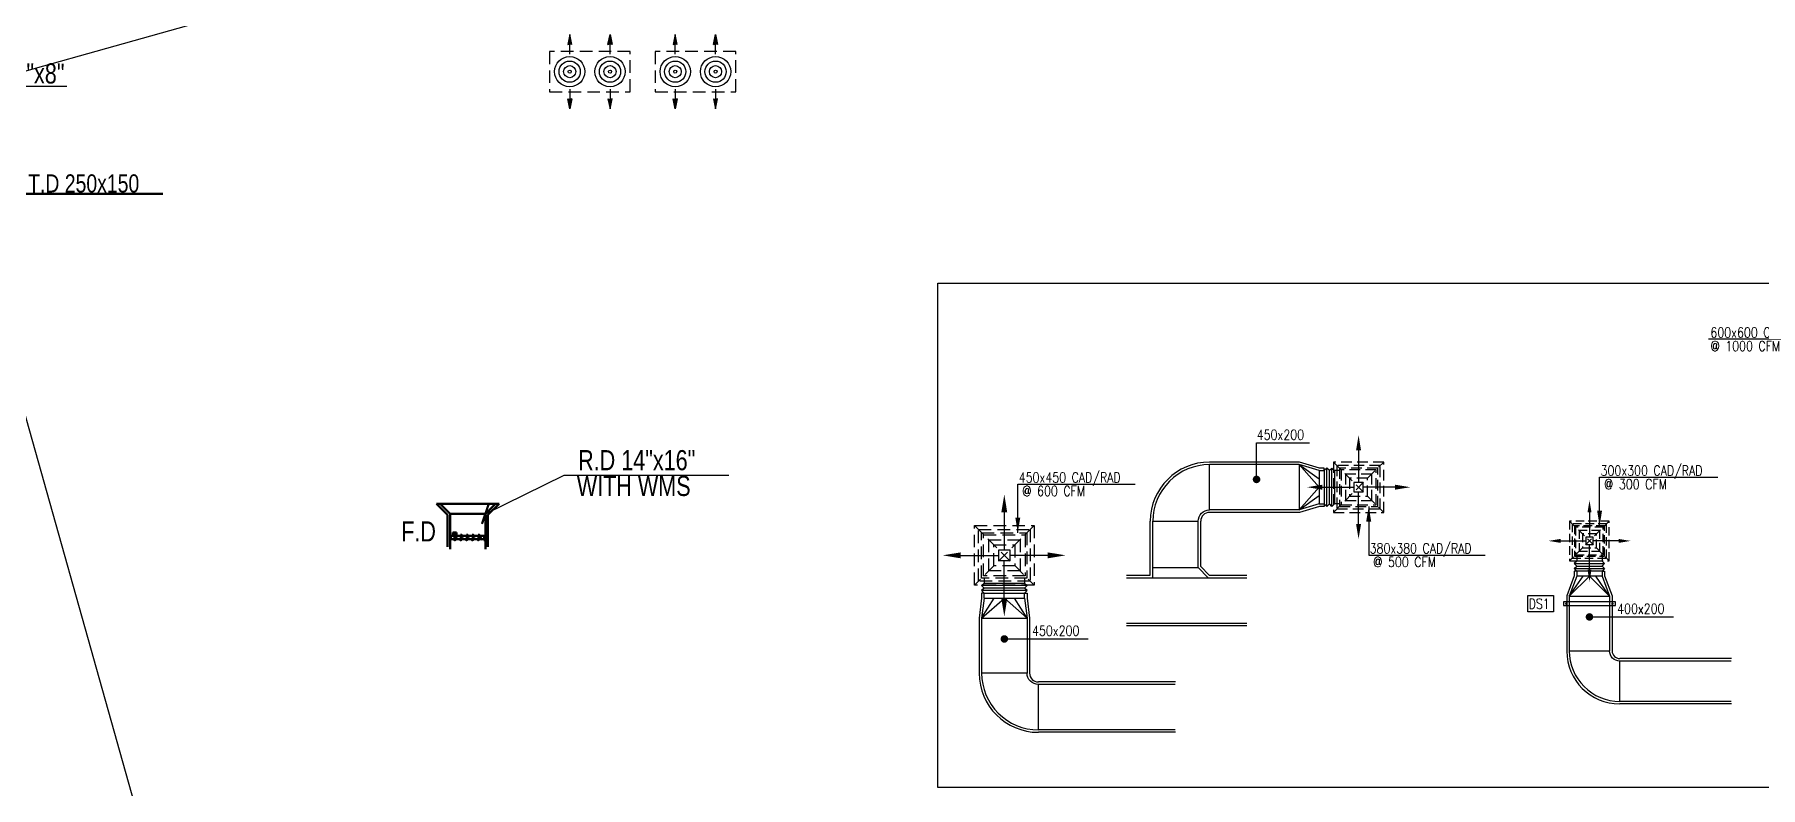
# Model space of a CAD drawing. Header units: millimetres. Extents: x -21221 to 1625077, y -149981 to 356550.
# Drawn here: x 780045 to 797169, y 218645 to 226119 of the extents above; entities that cross this region are included whole.
import ezdxf
from ezdxf.enums import TextEntityAlignment as Align

# ---------------------------------------------------------------- set-up
doc = ezdxf.new("R2010")
doc.units = ezdxf.units.MM
doc.header["$LTSCALE"] = 1000
doc.header["$MEASUREMENT"] = 0
for name, pattern in [('CENTER2', [1.125, 0.75, -0.125, 0.125, -0.125]), ('HIDDEN', [0.375, 0.25, -0.125]), ('HIDDEN2', [0.1875, 0.125, -0.0625])]:
    doc.linetypes.add(name, pattern=pattern)
doc.layers.get('0').update_dxf_attribs({"linetype": 'CONTINUOUS'})
for name, color, linetype in [('12- S. R.  DIFFUSER-GRILLES', 12, 'CONTINUOUS'), ('3- SUPPLY DUCT', 3, 'CONTINUOUS'), ('_M-HVAC EQUIP.', 6, 'CONTINUOUS'), ('_M-NOTE', 20, 'CONTINUOUS'), ('A-CLOUD1', 3, 'CONTINUOUS'), ('DIM-DPME-1-50', 10, 'CONTINUOUS'), ('HVAC-TEXT', 7, 'CONTINUOUS'), ('HVAC.SUP.', 4, 'CONTINUOUS'), ('HVAC_SUPPORT', 211, 'CONTINUOUS'), ('HVAV.DEFF.', 10, 'CONTINUOUS'), ('M-ANNO-NOTE', 3, 'CONTINUOUS'), ('M-DFSR', 3, 'CONTINUOUS'), ('M-HVAC-DUCT', 4, 'CONTINUOUS')]:
    doc.layers.add(name, color=color, linetype=linetype)
doc.layers.add('6-RETURN-DUCT', color=6, linetype='CONTINUOUS', lineweight=50)
doc.styles.add('DIM-DPME-1-50', font='romans.shx')
doc.styles.add('ROMANS', font='romans.shx', dxfattribs={"width": 0.85})
doc.styles.add('STANCIL', font='stencil.shx', dxfattribs={"height": 0.2})
doc.styles.add('STENCIL', font='stencil.shx')
doc.styles.add('style2', font='stencil.shx')
doc.styles.add('TESTI', font='ROMANS', dxfattribs={"oblique": 10})
doc.dimstyles.new('DIM-DPME-1-50', dxfattribs={"dimscale": 0, "dimtxt": 100, "dimasz": 1.25, "dimexe": 125, "dimexo": 125, "dimgap": 50, "dimtad": 1, "dimdec": 0, "dimrnd": 5, "dimzin": 1, "dimdsep": 46, "dimtxsty": 'DIM-DPME-1-50', "dimblk": 'DIM-DPME-1-50', "dimcen": 1.25, "dimdle": 250, "dimclrd": 40, "dimclre": 40, "dimclrt": 4, "dimadec": 0, "dimazin": 0, "dimtfac": 1, "dimtdec": 0, "dimtmove": 0, "dimatfit": 3, "dimldrblk": 'DIM-DPME-1-50', "dimfxl": 1, "dimtolj": 1, "dimtzin": 0, "dimarcsym": 0})
doc.dimstyles.new('DIM-IN', dxfattribs={"dimscale": 100, "dimtxt": 2, "dimasz": 1.5, "dimexe": 1.2, "dimexo": 2, "dimgap": 1, "dimtad": 1, "dimtoh": 1, "dimdec": 0, "dimzin": 0, "dimdsep": 46, "dimtxsty": 'style2', "dimblk1": 'ARCHTICK', "dimblk2": 'ARCHTICK', "dimsah": 1, "dimcen": 0.5, "dimdle": 1.5, "dimclrd": 62, "dimclre": 62, "dimclrt": 2, "dimadec": 0, "dimazin": 0, "dimtfac": 1, "dimtdec": 4, "dimtix": 1, "dimtofl": 0, "dimtmove": 2, "dimatfit": 3, "dimldrblk": 'ARCHTICK', "dimfxl": 1, "dimtolj": 1, "dimtzin": 0, "dimarcsym": 0})
doc.dimstyles.new('DN', dxfattribs={"dimtxt": 250, "dimasz": 75, "dimexe": 0.18, "dimexo": 0.0625, "dimgap": 100, "dimtad": 0, "dimdec": 4, "dimzin": 0, "dimdsep": 46, "dimtxsty": 'ROMANS', "dimblk1": 'DOT', "dimblk2": 'DOT', "dimsah": 1, "dimcen": 0.09, "dimclrd": 221, "dimclre": 221, "dimclrt": 3, "dimadec": 0, "dimazin": 0, "dimtfac": 1, "dimtdec": 4, "dimtofl": 0, "dimtmove": 0, "dimatfit": 3, "dimldrblk": 'DOT', "dimfxl": 1, "dimtolj": 1, "dimtzin": 0, "dimarcsym": 0})
doc.dimstyles.new('LIN200', dxfattribs={"dimscale": 2, "dimtxt": 18, "dimasz": 10, "dimexe": 0, "dimexo": 10, "dimgap": 0.1, "dimtad": 0, "dimdec": 1, "dimlfac": 10, "dimzin": 9, "dimdsep": 46, "dimtxsty": 'TESTI', "dimblk1": 'DOT', "dimblk2": 'DOT', "dimsah": 1, "dimcen": 0, "dimclrd": 11, "dimclre": 11, "dimclrt": 256, "dimadec": 0, "dimazin": 0, "dimtfac": 1, "dimtdec": 1, "dimtix": 1, "dimtmove": 2, "dimatfit": 3, "dimldrblk": 'DOT', "dimfxl": 0, "dimtvp": 1, "dimtolj": 1, "dimtzin": 0, "dimlwd": -1, "dimlwe": -1, "dimarcsym": 0})
doc.dimstyles.new('SDC-100N', dxfattribs={"dimscale": 0, "dimtxt": 100, "dimasz": 50, "dimexe": 50, "dimexo": 50, "dimgap": 25, "dimtad": 1, "dimdec": 0, "dimzin": 0, "dimdsep": 46, "dimtxsty": 'ROMANS', "dimblk": 'ARCHTICK', "dimcen": 0, "dimdle": 150, "dimclrd": 30, "dimclre": 30, "dimadec": 0, "dimazin": 0, "dimtfac": 1, "dimtdec": 0, "dimtix": 1, "dimtmove": 2, "dimatfit": 0, "dimfxl": 100, "dimtolj": 1, "dimtzin": 0, "dimarcsym": 0})

# ---------------------------------------------------------------- blocks, each defined once
blk = doc.blocks.new('_ArchTick')
at = {"color": 0, "linetype": 'ByBlock', "const_width": 0.15}
blk.add_lwpolyline([(-0.5, -0.5), (0.5, 0.5)], dxfattribs=at)
blk = doc.blocks.new('A$C46856586')
at = {"layer": 'HVAC_SUPPORT', "color": 211, "linetype": 'Continuous'}
for p, q in [((20, 225), (-20, 225)), ((20, -225), (-20, -225))]:
    blk.add_line(p, q, dxfattribs=at)
blk.add_lwpolyline([(-20, -289), (-20, 289), (20, 289), (20, -289)], close=True, dxfattribs=at)
at = {"layer": 'HVAC_SUPPORT', "color": 211, "linetype": 'Continuous', "const_width": 14.8}
for points in [[(0, 250, 1), (0, 264, 1)], [(0, -250, -1), (0, -264, -1)]]:
    blk.add_lwpolyline(points, format="xyb", close=True, dxfattribs=at)
blk = doc.blocks.new('ww')
at = {"layer": 'M-DFSR', "color": 1}
blk.add_line((0, 0), (-255, 0), dxfattribs=at)
blk.add_solid([(0, 20), (0, -20), (122, 0)], dxfattribs=at)
blk = doc.blocks.new('we')
at = {"layer": 'HVAC.SUP.', "linetype": 'HIDDEN', "ltscale": 0.5}
blk.add_lwpolyline([(224710, -34131), (224710, -33681), (224260, -33681), (224260, -34131)], close=True, dxfattribs=at)
at = {"layer": 'HVAV.DEFF.', "color": 1, "linetype": 'HIDDEN', "ltscale": 0.5}
for p, q in [((224780, -33610), (224190, -34201)), ((224780, -34201), (224190, -33610))]:
    blk.add_line(p, q, dxfattribs=at)
for points in [[(224190, -34201), (224780, -34201), (224780, -33610), (224190, -33610)], [(224230, -34161), (224740, -34161), (224740, -33650), (224230, -33650)], [(224280, -34111), (224690, -34111), (224690, -33700), (224280, -33700)], [(224330, -34061), (224640, -34061), (224640, -33750), (224330, -33750)], [(224380, -34011), (224590, -34011), (224590, -33800), (224380, -33800)], [(224430, -33961), (224540, -33961), (224540, -33850), (224430, -33850)]]:
    blk.add_lwpolyline(points, close=True, dxfattribs=at)
at = {"layer": 'HVAV.DEFF.', "color": 0, "yscale": 1.46739130431524, "zscale": 1.467391304346192, "rotation": 270}
for p, xscale in [((224485, -33475), -1.467391304380725), ((224485, -34339), 1.467391304380725)]:
    blk.add_blockref('ww', p, dxfattribs=dict(at, xscale=xscale))
at = {"layer": 'HVAV.DEFF.', "color": 0, "yscale": 1.46739130431524, "zscale": 1.467391304346192}
for p, xscale in [((224056, -33906), -1.467391304380725), ((224911, -33906), 1.467391304380725)]:
    blk.add_blockref('ww', p, dxfattribs=dict(at, xscale=xscale))
blk = doc.blocks.new('_DOT')
at = {"color": 0, "linetype": 'ByBlock'}
blk.add_line((-0.5, 0), (-1, 0), dxfattribs=at)
at = {"color": 0, "linetype": 'ByBlock', "const_width": 0.5}
blk.add_lwpolyline([(-0.25, 0, 1), (0.25, 0, 1)], format="xyb", close=True, dxfattribs=at)
blk = doc.blocks.new('DIM-DPME-1-50')
at = {"layer": 'DIM-DPME-1-50', "color": 4}
blk.add_line((0, 100), (0, -100), dxfattribs=at)
at = {"layer": 'DIM-DPME-1-50', "color": 5}
blk.add_line((70.71, 70.71), (-70.71, -70.71), dxfattribs=at)
at = {"layer": 'DIM-DPME-1-50'}
blk.add_line((100, 0), (-100, 0), dxfattribs=at)
blk = doc.blocks.new('fir')
at = {"color": 12}
for p, q in [((0, 129), (0, 158)), ((1000, 128), (0, 128)), ((1000, 29), (0, 29)), ((0, 0), (0, 29)), ((44, 0), (0, 0)), ((35, 29), (35, 128)), ((35, 90), (39, 85)), ((39, 85), (35, 80)), ((44, 29), (44, 0)), ((91, 14), (189, 155)), ((193, 77), (120, 40)), ((182, 79), (193, 85)), ((182, 79), (193, 72)), ((182, 8), (193, 14)), ((182, 8), (193, 1)), ((204, 150), (193, 156)), ((204, 150), (193, 143)), ((193, 85), (193, 143)), ((193, 14), (193, 72)), ((360, 77), (286, 40)), ((348, 79), (359, 85)), ((348, 79), (359, 72)), ((348, 8), (359, 14)), ((348, 8), (359, 1)), ((370, 150), (359, 156)), ((370, 150), (359, 143)), ((359, 85), (359, 143)), ((359, 14), (359, 72)), ((526, 77), (453, 40)), ((515, 79), (526, 85)), ((515, 79), (526, 72)), ((515, 8), (526, 14)), ((515, 8), (526, 1)), ((536, 150), (526, 156)), ((536, 150), (526, 143)), ((526, 85), (526, 143)), ((526, 14), (526, 72)), ((692, 77), (619, 40)), ((681, 79), (692, 85)), ((681, 79), (692, 72)), ((681, 8), (692, 14)), ((681, 8), (692, 1)), ((703, 150), (692, 156)), ((703, 150), (692, 143)), ((692, 85), (692, 143)), ((692, 14), (692, 72)), ((859, 77), (785, 40)), ((848, 79), (858, 85)), ((848, 79), (858, 72)), ((848, 8), (858, 14)), ((848, 8), (858, 1)), ((857, 184), (898, 143)), ((869, 150), (858, 156)), ((869, 150), (858, 143)), ((858, 85), (858, 143)), ((886, 135), (858, 135)), ((858, 14), (858, 72)), ((858, 61), (871, 61)), ((868, 195), (909, 154)), ((871, 61), (886, 135)), ((874, 134), (900, 151)), ((875, 130), (906, 145)), ((980, 29), (980, 128)), ((980, 90), (985, 85)), ((985, 85), (980, 80)), ((1000, 128), (1000, 158)), ((1000, 0), (1000, 29))]:
    blk.add_line(p, q, dxfattribs=at)
at = {"color": 12, "linetype": 'CENTER2'}
for points in [[(815, 215), (921, 215), (921, 128)], [(815, 128), (815, 215)]]:
    blk.add_lwpolyline(points, dxfattribs=at)
at = {"color": 12}
for centre, radius in [((22, 15), 3.46), ((193, 79), 4.34), ((359, 79), 4.34), ((526, 79), 4.34), ((692, 79), 4.34), ((858, 194), 4.34), ((858, 79), 4.34), ((874, 132), 2.13), ((904, 149), 3.95)]:
    blk.add_circle(centre, radius, dxfattribs=at)
at = {"color": 12, "linetype": 'HIDDEN2'}
for centre, start, end in [((192, 112), 88.3324, 157.9239), ((194, 46), 268.3324, 337.9239), ((358, 112), 88.3324, 157.9239), ((361, 46), 268.3324, 337.9239), ((524, 112), 88.3324, 157.9239), ((527, 46), 268.3324, 337.9239), ((691, 112), 88.3324, 157.9239), ((693, 46), 268.3324, 337.9239), ((857, 112), 88.3324, 157.9239), ((860, 46), 268.3324, 337.9239)]:
    blk.add_arc(centre, 44.3, start, end, dxfattribs=at)
at = {"color": 12}
for centre, radius, start, end in [((858, 194), 10.2, 5.1185, 264.8815), ((904, 149), 7.84, 225, 45)]:
    blk.add_arc(centre, radius, start, end, dxfattribs=at)
blk = doc.blocks.new('JET-2-ELEM')
at = {"color": 13}
for p, q in [((-200, 369), (-220, 269)), ((-200, 175), (-200, 369)), ((-180, 269), (-200, 369)), ((180, 269), (200, 369)), ((200, 175), (200, 369)), ((200, 369), (220, 269)), ((-220, 269), (-200, 277)), ((-180, 269), (-200, 277)), ((180, 269), (200, 277)), ((220, 269), (200, 277)), ((-220, -269), (-200, -277)), ((-200, -369), (-220, -269)), ((-200, -175), (-200, -369)), ((-180, -269), (-200, -369)), ((-180, -269), (-200, -277)), ((180, -269), (200, -369)), ((180, -269), (200, -277)), ((200, -175), (200, -369)), ((220, -269), (200, -277)), ((200, -369), (220, -269))]:
    blk.add_line(p, q, dxfattribs=at)
for points in [[(-220, 269), (-200, 277), (-200, 369)], [(-180, 269), (-200, 277), (-200, 369)], [(180, 269), (200, 277), (200, 369)], [(220, 269), (200, 277), (200, 369)], [(-220, -269), (-200, -277), (-200, -369)], [(-180, -269), (-200, -277), (-200, -369)], [(180, -269), (200, -277), (200, -369)], [(220, -269), (200, -277), (200, -369)]]:
    blk.add_solid(points, dxfattribs=at)
at = {"layer": '12- S. R.  DIFFUSER-GRILLES', "color": 10, "linetype": 'HIDDEN2'}
blk.add_lwpolyline([(-400, -200), (400, -200), (400, 200), (-400, 200)], close=True, dxfattribs=at)
at = {"layer": '12- S. R.  DIFFUSER-GRILLES'}
for centre in [(-200, 0), (200, 0)]:
    blk.add_circle(centre, 150, dxfattribs=at)
at = {"layer": '12- S. R.  DIFFUSER-GRILLES', "color": 13}
for centre, radius in [((-200, 0), 105), ((-200, 0), 60), ((-200, 0), 15), ((200, 0), 105), ((200, 0), 60), ((200, 0), 15)]:
    blk.add_circle(centre, radius, dxfattribs=at)

msp = doc.modelspace()

# ---------------------------------------------------------------- linework, layer by layer
msp.add_line((792941.8, 221790.2), (792941.8, 221460.2))
msp.add_lwpolyline([(789006.3, 223650.5), (800769.8, 223650.5), (800769.8, 218645.3), (789006.3, 218645.3)], close=True)
at = {"layer": '6-RETURN-DUCT', "color": 9}
for p, q in [((784068.4, 221461.7), (784033, 221461.7)), ((784033, 221461.7), (784143.4, 221351.4)), ((784543.4, 221351.4), (784653.7, 221461.7)), ((784618.4, 221461.7), (784653.7, 221461.7)), ((784143.4, 221351.4), (784143.4, 221034.5)), ((784543.4, 221034.5), (784543.4, 221351.4))]:
    msp.add_line(p, q, dxfattribs=at)
at = {"layer": '6-RETURN-DUCT'}
for p, q in [((784618.4, 221461.7), (784068.4, 221461.7)), ((784068.4, 221461.7), (784168.4, 221361.7)), ((784618.4, 221461.7), (784518.4, 221361.7)), ((784168.4, 221361.7), (784168.4, 221009.5)), ((784518.4, 221361.7), (784168.4, 221361.7)), ((784518.4, 221361.7), (784518.4, 221009.5))]:
    msp.add_line(p, q, dxfattribs=at)
msp.add_lwpolyline([(784518.4, 221109.5), (784168.4, 221109.5)], dxfattribs=at)
at = {"layer": '_M-HVAC EQUIP.', "color": 1}
for p, q in [((792866.8, 221435.2), (792866.8, 221815.2)), ((792916.8, 221435.2), (792916.8, 221815.2)), ((795322.4, 220867.8), (795622.4, 220867.8)), ((795322.4, 220817.8), (795622.4, 220817.8)), ((789892.3, 220649.4), (789442.3, 220649.4)), ((789892.3, 220599.4), (789442.3, 220599.4))]:
    msp.add_line(p, q, dxfattribs=at)
for points in [[(792891.8, 221460.2), (792891.8, 221790.2), (792866.8, 221815.2), (792841.8, 221790.2), (792841.8, 221460.2), (792866.8, 221435.2)], [(792891.8, 221460.2), (792891.8, 221790.2), (792916.8, 221815.2), (792941.8, 221790.2), (792941.8, 221460.2), (792916.8, 221435.2)], [(795347.4, 220842.8), (795597.4, 220842.8), (795622.4, 220867.8), (795597.4, 220892.8), (795347.4, 220892.8), (795322.4, 220867.8)], [(795347.4, 220842.8), (795597.4, 220842.8), (795622.4, 220817.8), (795597.4, 220792.8), (795347.4, 220792.8), (795322.4, 220817.8)], [(789867.3, 220624.4), (789467.3, 220624.4), (789442.3, 220649.4), (789467.3, 220674.4), (789867.3, 220674.4), (789892.3, 220649.4)], [(789867.3, 220624.4), (789467.3, 220624.4), (789442.3, 220599.4), (789467.3, 220574.4), (789867.3, 220574.4), (789892.3, 220599.4)]]:
    msp.add_lwpolyline(points, close=True, dxfattribs=at)
at = {"layer": '_M-NOTE', "color": 1}
for p, q in [((795272.4, 220542.8), (795472.4, 220742.8)), ((795272.4, 220542.8), (795409.9, 220742.8)), ((795672.4, 220542.8), (795472.4, 220742.8)), ((795672.4, 220542.8), (795534.9, 220742.8))]:
    msp.add_line(p, q, dxfattribs=at)
at = {"layer": '_M-NOTE', "color": 1, "ltscale": 1890.160591}
msp.add_lwpolyline([(795116, 220388.4), (794862.2, 220388.4), (794862.2, 220550.7), (795116, 220550.7)], close=True, dxfattribs=at)
at = {"layer": 'M-HVAC-DUCT', "color": 9}
for p, q in [((792595.4, 221875.2), (791703.2, 221875.2)), ((792795.4, 221815.2), (792595.4, 221875.2)), ((792841.8, 221815.2), (792795.4, 221815.2)), ((792841.8, 221790.2), (792841.8, 221815.2)), ((792795.4, 221435.2), (792595.4, 221375.2)), ((792841.8, 221435.2), (792795.4, 221435.2)), ((792841.8, 221460.2), (792841.8, 221435.2)), ((791115.7, 220752.3), (791115.7, 221287.7)), ((791615.7, 220837.7), (791615.7, 221287.7)), ((792595.4, 221375.2), (791703.2, 221375.2)), ((790877.7, 220752.3), (791115.7, 220752.3)), ((791615.7, 220837.7), (791701.1, 220752.3)), ((791701.1, 220752.3), (792071.8, 220752.3)), ((795322.4, 220747.3), (795247.4, 220547.3)), ((795322.4, 220792.8), (795322.4, 220747.3)), ((795347.4, 220792.8), (795322.4, 220792.8)), ((795597.4, 220792.8), (795622.4, 220792.8)), ((795622.4, 220792.8), (795622.4, 220747.3)), ((795622.4, 220747.3), (795697.4, 220547.3)), ((789442.3, 220574.4), (789442.3, 220526)), ((789467.3, 220574.4), (789442.3, 220574.4)), ((789867.3, 220574.4), (789892.3, 220574.4)), ((789892.3, 220574.4), (789892.3, 220526)), ((789442.3, 220526), (789417.3, 220326)), ((789892.3, 220526), (789917.3, 220326)), ((795247.4, 220547.3), (795247.4, 219999.8)), ((795697.4, 220547.3), (795697.4, 219999.8)), ((789417.3, 220326), (789417.3, 219780.5)), ((789917.3, 220326), (789917.3, 219780.5)), ((790877.7, 220252.3), (792071.8, 220252.3)), ((796881.4, 219924.8), (795772.4, 219924.8)), ((791365, 219693), (790004.8, 219693)), ((796881.4, 219474.8), (795772.4, 219474.8)), ((791365, 219193), (790004.8, 219193))]:
    msp.add_line(p, q, dxfattribs=at)
at = {"layer": 'M-HVAC-DUCT'}
for p, q in [((792591.8, 221850.2), (791703.2, 221850.2)), ((792591.8, 221850.2), (792591.8, 221400.2)), ((792791.8, 221790.2), (792591.8, 221850.2)), ((792591.8, 221850.2), (792791.8, 221625.2)), ((792591.8, 221850.2), (792791.8, 221707.7)), ((792791.8, 221790.2), (792841.8, 221790.2)), ((792791.8, 221790.2), (792791.8, 221460.2)), ((792991.8, 221790.2), (792941.8, 221790.2)), ((792591.8, 221400.2), (792791.8, 221625.2)), ((792591.8, 221400.2), (792791.8, 221542.7)), ((792791.8, 221460.2), (792591.8, 221400.2)), ((792791.8, 221460.2), (792841.8, 221460.2)), ((792991.8, 221460.2), (792941.8, 221460.2)), ((791140.7, 220727.3), (791140.7, 221287.7)), ((791590.7, 220827.3), (791590.7, 221287.7)), ((792591.8, 221400.2), (791703.2, 221400.2)), ((795347.4, 220942.8), (795347.4, 220892.8)), ((795597.4, 220942.8), (795597.4, 220892.8)), ((791140.7, 220827.3), (791590.7, 220827.3)), ((791590.7, 220827.3), (791690.7, 220727.3)), ((795347.4, 220742.8), (795272.4, 220542.8)), ((795347.4, 220792.8), (795347.4, 220742.8)), ((795597.4, 220742.8), (795347.4, 220742.8)), ((795597.4, 220792.8), (795597.4, 220742.8)), ((795597.4, 220742.8), (795672.4, 220542.8)), ((789467.3, 220724.4), (789467.3, 220674.4)), ((789467.3, 220524.4), (789467.3, 220574.4)), ((789867.3, 220724.4), (789867.3, 220674.4)), ((789867.3, 220524.4), (789867.3, 220574.4)), ((790877.7, 220727.3), (792071.8, 220727.3)), ((789467.3, 220524.4), (789442.3, 220324.4)), ((789442.3, 220324.4), (789667.3, 220524.4)), ((789442.3, 220324.4), (789567.3, 220524.4)), ((789467.3, 220524.4), (789867.3, 220524.4)), ((789892.3, 220324.4), (789667.3, 220524.4)), ((789892.3, 220324.4), (789767.3, 220524.4)), ((789867.3, 220524.4), (789892.3, 220324.4)), ((795272.4, 220542.8), (795672.4, 220542.8)), ((795272.4, 220542.8), (795272.4, 219999.8)), ((795672.4, 220542.8), (795672.4, 219999.8)), ((789442.3, 220324.4), (789892.3, 220324.4)), ((789442.3, 220324.4), (789442.3, 219780.5)), ((789892.3, 220324.4), (789892.3, 219780.5)), ((790877.7, 220277.3), (792071.8, 220277.3)), ((796876.9, 219899.8), (795772.4, 219899.8)), ((791363.4, 219668), (790004.8, 219668)), ((796876.9, 219499.8), (795772.4, 219499.8)), ((791363.4, 219218), (790004.8, 219218))]:
    msp.add_line(p, q, dxfattribs=at)
for points in [[(791590.7, 221287.7, -0.4142136), (791703.2, 221400.2), (791703.2, 221850.2, 0.4142136), (791140.7, 221287.7)], [(795772.4, 219899.8, -0.4142136), (795672.4, 219999.8), (795272.4, 219999.8, 0.4142136), (795772.4, 219499.8)], [(790004.8, 219668, -0.4142136), (789892.3, 219780.5), (789442.3, 219780.5, 0.4142136), (790004.8, 219218)]]:
    msp.add_lwpolyline(points, format="xyb", close=True, dxfattribs=at)
at = {"layer": 'M-HVAC-DUCT', "color": 9}
for centre, radius, start, end in [((791703.2, 221287.7), 587.5, 90, 180), ((791703.2, 221287.7), 87.5, 90, 180), ((795772.4, 219999.8), 525, 180, 270), ((795772.4, 219999.8), 75, 180, 270), ((790004.8, 219780.5), 587.5, 180, 270), ((790004.8, 219780.5), 87.5, 180, 270)]:
    msp.add_arc(centre, radius, start, end, dxfattribs=at)

# ---------------------------------------------------------------- block references
at = {"layer": '3- SUPPLY DUCT'}
for p in [(785555, 225750), (786602.2, 225750)]:
    msp.add_blockref('JET-2-ELEM', p, dxfattribs=at)
at = {"layer": '6-RETURN-DUCT', "xscale": -0.3499884991906583, "yscale": 0.349988499248866, "zscale": 0.3499884992387463, "rotation": 359.9999999332966}
msp.add_blockref('fir', (784518.4, 221099.3), dxfattribs=at)
at = {"layer": 'HVAV.DEFF.', "color": 0}
for p, xscale, yscale, zscale, rotation in [((982746.8, 192993.9), 0.8444444444612599, 0.8444444444612599, 0.8444444444524947, 180), ((772868.8, 71436.1), 0.6666666666860693, 0.6666666666860693, 0.6666666666730221, 90)]:
    msp.add_blockref('we', p, dxfattribs=dict(at, xscale=xscale, yscale=yscale, zscale=zscale, rotation=rotation))
at = {"layer": 'HVAV.DEFF.', "color": 0, "xscale": -1, "rotation": 270}
msp.add_blockref('we', (823572.8, -3535.6), dxfattribs=at)
at = {"layer": 'M-HVAC-DUCT', "xscale": -0.8888888888759539, "yscale": 0.8888888888759539, "zscale": 0.8888888888887272, "rotation": 270}
msp.add_blockref('A$C46856586', (795472.4, 220469.5), dxfattribs=at)

# ---------------------------------------------------------------- texts
at = {"layer": '6-RETURN-DUCT', "color": 4, "style": 'STENCIL', "width": 0.8}
msp.add_text('T.D 14"x8"', height=200, rotation=359.44866, dxfattribs=at).set_placement((779321.5, 225640.5))
at = {"layer": '6-RETURN-DUCT', "color": 4, "width": 0.8}
for s, height, style, p in [('T.D 250x150', 180, 'STANCIL', (779981.8, 224550.5)), ('R.D 14"x16"', 200, 'STENCIL', (785438.5, 221793.9)), ('WITH WMS', 200, 'STENCIL', (785425.7, 221538.3))]:
    msp.add_text(s, height=height, dxfattribs=dict(at, style=style)).set_placement(p)
at = {"layer": '6-RETURN-DUCT', "color": 4, "style": 'STENCIL', "width": 0.8}
msp.add_text('F.D', height=200, dxfattribs=at).set_placement((783683.2, 221026.9), align=Align.BOTTOM_LEFT)
at = {"layer": 'HVAC-TEXT', "style": 'ROMANS', "width": 0.8}
for s, p in [('450x200', (792171.6, 222096.2)), ('400x200', (795747.4, 220369.5)), ('450x200', (789942.2, 220151.1))]:
    msp.add_text(s, height=100, dxfattribs=at).set_placement(p)
at = {"layer": 'HVAC-TEXT', "color": 7, "style": 'ROMANS', "width": 0.8}
msp.add_text('DS1', height=100, dxfattribs=at).set_placement((794869.3, 220418.8))
at = {"layer": 'M-ANNO-NOTE', "color": 0, "style": 'ROMANS', "width": 0.8}
for s, p in [('600x600 CAD/RAD', (796672.6, 223111.2)), ('@ 1000 CFM', (796672.6, 222976.6))]:
    msp.add_text(s, height=100, rotation=360, dxfattribs=at).set_placement(p)
for s, p in [('450x450 CAD/RAD', (789810.3, 221672.4)), ('300x300 CAD/RAD', (795582.7, 221740.7)), ('@ 600 CFM', (789844.8, 221537.8)), ('@ 300 CFM', (795617.1, 221606.2)), ('380x380 CAD/RAD', (793292, 220968.3)), ('@ 500 CFM', (793326.4, 220833.8))]:
    msp.add_text(s, height=100, dxfattribs=at).set_placement(p)

# ---------------------------------------------------------------- leaders
at = {"layer": '6-RETURN-DUCT'}
msp.add_leader([(779062.1, 225504.2), (779425.8, 225606.6), (780366.8, 225606.6)], dimstyle='DIM-DPME-1-50', override={"dimscale": 1, "dimasz": 150, "dimtad": 0, "dimclrd": 33}, dxfattribs=at)
at = {"layer": '6-RETURN-DUCT', "color": 33}
msp.add_leader([(779150.4, 224685.7), (779929.7, 224537.3), (781318.5, 224537.3)], dimstyle='LIN200', override={"dimasz": 100, "dimclrd": 33}, dxfattribs=at)
at = {"layer": '6-RETURN-DUCT', "color": 4}
msp.add_leader([(784518.4, 221361.7), (785298.6, 221746.3), (786935, 221746.3)], dimstyle='DIM-IN', override={"dimscale": 1, "dimasz": 150, "dimtad": 0, "dimse1": 1, "dimclrd": 33, "dimfxl": 0}, dxfattribs=at)
at = {"layer": 'A-CLOUD1', "color": 0}
for points in [[(797852.2, 222613.2), (797852.2, 223095.6), (796652.3, 223095.6)], [(789800.7, 221174.4), (789800.7, 221656.8), (790966.1, 221656.8)], [(795573, 221242.8), (795573, 221725.2), (796746.3, 221725.2)], [(793282.3, 221435.2), (793282.3, 220952.8), (794438.4, 220952.8)]]:
    msp.add_leader(points, dimstyle='SDC-100N', override={"dimscale": 1, "dimasz": 150, "dimclrd": 221, "dimfxl": 1.25}, dxfattribs=at)
at = {"layer": 'M-ANNO-NOTE'}
for points in [[(792169.6, 221703.1), (792169.6, 222064.8), (792696.3, 222064.8)], [(795472.4, 220338.1), (796304.7, 220338.1)], [(789667.3, 220119.7), (790499.6, 220119.7)]]:
    msp.add_leader(points, dimstyle='DN', dxfattribs=at)

doc.saveas('drawing.dxf')
